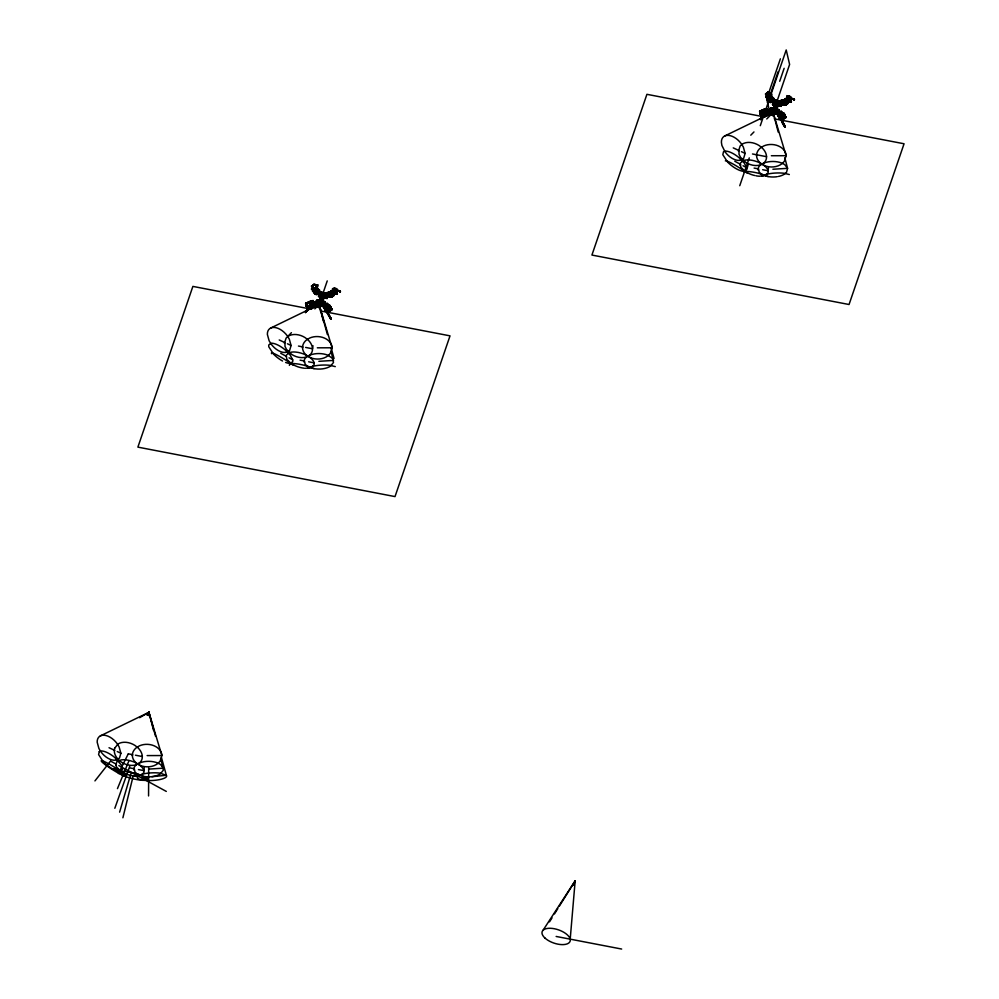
<?xml version="1.0" encoding="UTF-8"?>
<svg xmlns="http://www.w3.org/2000/svg" width="999" height="999" viewBox="0 0 999 999"><rect width="100%" height="100%" fill="white"/><g stroke="black" fill="none" stroke-linecap="round" stroke-linejoin="round"><path stroke-width="1.5" d="M311.775 302.085L312 302.185M309.515 303.471L310.277 302.66L309.415 303.246C306.268 300.836 314.76 301.561 311.089 301.473L311.875 303.396M310.502 305.969C306.481 305.032 310.002 309.428 310.527 305.831L310.339 305.344C314.623 304.233 314.51 306.318 312.662 305.794C317.008 303.109 311.201 310.289 311.551 303.346L312.912 303.172M314.273 305.607C312.612 308.354 312.55 302.06 314.335 305.394M313.786 306.206C311.8 306.443 315.172 305.382 313.499 305.282M317.982 290.622L318.793 290.234L317.869 290.771L317.183 288.986L318.344 290.422C320.379 296.691 321.441 291.646 318.269 290.734C318.182 294.742 321.628 293.394 320.367 293.756M319.268 290.472C312.974 283.716 325.174 300.349 318.594 289.847M321.004 293.207L320.879 292.245M322.165 304.083C322.889 301.548 323.276 302.098 323.376 303.346M323.876 305.207C324.588 302.497 327.447 309.415 324.038 304.82C325.362 303.971 321.94 301.286 322.078 303.609C322.54 305.931 325.037 302.809 322.989 302.672C321.69 304.058 322.465 303.758 324.588 305.557L326.099 308.479L324.525 307.58L327.235 310.402L324.163 307.754L325.075 307.255M321.978 303.371L323.464 303.858L322.852 302.585M324.35 304.645L322.814 302.822L323.414 303.446M329.395 292.195L331.218 290.909C332.267 293.531 329.545 292.382 330.569 293.294M330.869 292.794L330.382 292.42M331.156 296.154C332.055 296.953 331.755 297.365 331.218 296.154M332.055 295.804L332.317 296.453C330.294 297.153 332.267 294.73 330.507 296.753L329.957 294.668L331.656 294.081M332.005 296.715L331.456 296.266L331.793 297.09M334.827 292.183C333.341 295.042 335.914 293.706 336.501 288.686L334.69 288.187L332.38 290.047L333.703 290.946C330.494 288.624 332.18 293.481 333.291 295.142C336.863 294.093 327.884 298.326 333.129 294.78L334.253 295.504L331.843 296.753M334.565 293.119L337.063 294.205L335.914 291.308M767.482 114.348L767.382 112.35L767.944 114.585M767.694 114.186C768.181 112.999 767.407 114.56 767.482 113.074M772.677 99.7L772.776 98.776L774.213 99.788M773.288 100.312L773.476 101.448L772.239 98.938L774.125 101.124L772.714 98.801M774 100.25L774.325 101.049L772.764 98.626L774.974 100.562L773.651 101.935L774.475 101.149M770.529 97.802L768.618 99.188L769.105 99.825L771.615 98.913L770.441 97.44L771.216 96.915L774.637 99.912L774.3 101.099M775.037 101.124L774.15 99.875L773.326 100.999L774.725 101.136L774.812 99.962L771.727 96.591L773.176 99.263L772.264 97.914M776.011 110.714C779.345 108.092 775.661 115.834 776.435 109.228L778.82 109.69L776.935 109.952M777.771 111.851C776.947 109.69 780.731 113.786 776.772 110.614C775.236 111.413 777.959 112.787 777.746 111.026M778.621 113.474C778.009 111.876 776.435 109.278 776.335 111.813M776.548 110.901L778.396 112.5L776.76 111.876M783.765 101.91C782.017 98.027 788.723 102.722 783.74 102.61M785.651 105.095C782.142 105.894 792.232 100.1 786.076 104.907C785.938 104.845 783.815 103.859 786.238 104.083L785.689 102.01M784.777 101.636L784.927 99.987M785.876 104.982L784.652 104.97C784.128 93.506 775.524 105.519 781.018 101.748M785.376 104.883L788.486 102.772L787.1 101.361L791.033 98.926L788.661 101.149L790.858 99.063L789.023 96.878L790.022 96.666M785.514 103.834L785.863 104.595M785.526 104.208L785.876 104.808L785.052 104.57M148.564 795.941L148.676 768.069M148.888 715.421L148.901 712.324L100.387 735.863M307.542 302.385L308.591 302.335L308.179 303.359L308.017 302.36M761.9 111.401L762.162 110.277M761.775 111.089C761.837 109.341 764.847 111.888 762.462 111.389M765.746 110.277L765.796 109.353L766.683 109.39M773.114 115.547L773.126 112.475L724.612 136.014M115.822 765.209L116.796 761.725L121.279 759.889A14.785 7.005 18.9 0 1 135.34 762.587L138.536 764.372A14.785 7.005 18.9 0 1 143.943 770.629L143.931 772.527L141.096 775.286L135.265 776.073A14.785 7.005 18.9 0 1 121.216 771.465L116.771 767.307L115.822 765.209L116.408 764.26L110.552 761.076M304.295 368.219A14.785 7.005 18.9 0 1 291.408 363.686L286.963 359.528L286.026 355.544L288.848 352.784L291.471 352.11A14.785 7.005 18.9 0 1 305.532 354.82L308.728 356.606A14.785 7.005 18.9 0 1 314.136 362.849L314.123 364.76L311.288 367.52L305.457 368.306M754.682 175.524A14.785 7.005 18.9 0 1 745.441 171.616L740.996 167.457L740.059 163.461L742.881 160.702L745.516 160.04A14.785 7.005 18.9 0 1 759.565 162.737L762.774 164.523A14.785 7.005 18.9 0 1 768.169 170.767L768.156 172.677L765.321 175.437L759.49 176.224A14.785 7.005 18.9 0 1 755.918 175.787M313.074 289.073C312.962 290.959 313.361 288.723 311.825 288.574L313.149 289.26L312.475 288.524M312.612 290.996C310.514 291.059 321.066 289.273 316.021 287.55M319.368 290.684L317.707 288.536M318.706 291.209L316.408 289.523L320.691 291.883M766.995 96.603C766.745 96.978 765.284 96.428 767.294 97.065M771.615 96.541L773.139 98.177M771.216 96.915L772.901 99.113M773.301 98.839L771.403 96.766L772.564 98.489M146.841 714.635L148.901 712.324L148.826 715.409L148.901 712.324L139.623 717.694M315.484 285.502L316.021 285.027L316.933 285.989M316.121 285.851C315.784 284.852 318.644 287.412 317.12 285.289M316.371 285.789L317.158 286.363M314.136 284.877L315.06 284.403L316.496 287.2L316.046 286.563L316.72 287.138L317.507 286.114L316.633 285.027L315.821 285.702L317.033 286.701M316.845 285.614L317.058 286.176M316.77 286.463L316.758 285.389M317.008 285.539L317.507 286.064M320.891 292.37C317.17 288.823 319.58 291.933 317.769 288.536M319.368 290.834L318.132 290.035M769.517 93.419L770.616 93.706M770.029 93.344L771.078 94.43L770.042 93.794M770.591 94.243L771.765 94.218L770.766 94.53M771.303 93.794L770.479 93.531M771.053 94.418L771.515 94.056M770.778 93.444L771.29 94.643L769.792 93.531L770.778 92.907L771.34 94.143L770.878 93.219M773.651 97.914L771.54 98.589L772.077 99.313M772.464 98.851C774 96.803 769.804 95.704 772.652 98.027M773.151 98.714L772.677 98.576M766.857 97.415C763.91 96.341 769.03 98.689 766.645 96.254M318.968 307.655L319.093 304.558L270.579 328.097M773.001 115.572L773.126 112.475L766.495 116.309M322.053 294.693L320.716 294.917C324.088 294.942 321.154 292.357 325.599 293.306C327.023 293.281 324.638 295.367 326.985 293.831M774.412 111.888L774 110.602L774.275 111.563M774.287 112.787L778.159 100.936L777.334 101.96L775.886 101.174M316.159 301.661C317.732 304.233 317.62 302.46 314.598 302.485M317.632 301.96C317.158 300.524 315.734 303.459 316.883 301.573C319.83 303.609 309.453 302.11 312.575 305.881M317.757 302.685L316.895 301.174L317.395 302.322M325.512 293.706L328.209 292.782L325.499 293.356L325.961 294.917L330.881 292.033L331.855 294.593L330.095 295.042M766.558 110.14L767.682 111.026C761.85 111.826 777.959 106.781 768.618 110.464C772.052 106.169 772.152 113.549 770.004 110.14M770.104 111.638L770.916 109.49L771.415 110.365L770.504 110.564L770.529 109.528L771.078 110.702M779.27 101.898L779.894 101.061L781.742 101.923L780.731 105.732L779.008 105.419L779.944 105.919M779.595 101.861L780.281 100.949L781.443 102.023L781.593 101.274M764.01 114.223C761.7 113.699 761.226 119.643 763.061 115.235M308.978 306.681L305.644 312.562L309.54 307.08M760.601 119.218L762 116.421L760.426 119.343M781.081 104.545L782.055 103.297L780.694 103.996M144.193 767.557L143.943 770.629L138.436 769.567M148.639 715.396L148.901 712.324L147.153 714.884M314.66 302.959L317.557 302.148M316.408 302.547L316.521 301.773L316.596 302.497M325.162 293.669C323.052 295.791 333.641 290.846 325.199 293.856M328.134 292.844C325.512 293.369 324.925 294.318 326.648 293.032M570.204 939.147L575.162 880.856L543.069 930.244M768.643 110.402L771.39 109.927M770.878 110.439C766.245 112.113 772.052 108.741 770.704 111.176M771.191 110.489L770.017 110.027L770.466 109.553L771.116 110.539L766.133 111.763L766.52 113.386L766.845 112.775M768.431 167.707L768.169 170.767L762.662 169.718M772.864 115.547L773.126 112.475L770.791 114.448M780.931 102.06L782.105 101.099L780.132 102.085L779.707 101.299L781.068 101.898M779.345 102.16C781.418 98.439 778.209 106.955 780.606 101.249M780.619 101.748L779.844 101.099M785.551 101.935L785.264 102.934L785.888 102.51C785.301 96.004 777.11 104.096 782.167 100.587M120.879 753.234L119.468 758.129L115.26 760.227A14.785 8.891 48.4 0 1 100.899 751.785L98.938 748.588L97.178 742.22A14.785 8.891 48.4 0 1 104.158 735.214A14.785 8.891 48.4 0 1 117.145 743.656L119.106 746.865L120.879 753.234L117.245 751.548M291.071 345.467L289.66 350.362L285.452 352.46A14.785 8.891 48.4 0 1 271.091 344.018L269.143 340.809L267.37 334.44A14.785 8.891 48.4 0 1 274.35 327.447A14.785 8.891 48.4 0 1 287.337 335.889L289.298 339.098L291.071 345.467L287.437 343.781M745.104 153.384L743.693 158.279L739.485 160.377A14.785 8.891 48.4 0 1 725.124 151.935L721.902 145.467L721.403 142.37A14.785 8.891 48.4 0 1 728.383 135.365A14.785 8.891 48.4 0 1 741.37 143.806L743.331 147.015L745.104 153.384L741.47 151.698M307.792 302.435C307.455 303.871 308.716 302.36 307.542 302.847M311.838 306.231L313.286 305.357M311.775 306.231L310.289 305.994M771.752 113.411C769.917 113.636 762.362 113.761 768.006 113.786M321.166 305.682L321.228 304.508L315.746 304.195C319.493 303.746 316.433 305.307 318.456 302.672L320.467 303.109M321.89 305.869L324.225 306.818L323.526 304.583L317.919 303.446L317.645 304.258M771.29 112.462L770.279 112.887L769.867 111.014L770.803 108.279L772.477 108.604L771.203 112.825L772.052 111.913M284.403 343.356L286.101 338.087L288.261 336.188A14.785 10.639 26.4 0 1 305.182 337.662L308.142 340.01A14.785 10.639 26.4 0 1 308.654 355.931L305.806 357.155A14.785 10.639 26.4 0 1 291.745 354.458L286.463 349.35L284.977 346.353L285.027 342.657L279.221 339.96M738.436 151.274L740.134 146.004L742.294 144.106A14.785 10.639 26.4 0 1 759.215 145.579L762.175 147.927A14.785 10.639 26.4 0 1 762.687 163.848L759.839 165.085A14.785 10.639 26.4 0 1 745.778 162.375L740.496 157.268L739.01 154.283L739.06 150.574L733.254 147.877M306.755 303.184L307.455 304.957L306.518 305.432L307.892 308.691C310.327 309.078 306.78 306.718 309.94 306.343M309.041 307.292L309.927 306.755L309.041 306.543M309.166 307.143L310.09 306.631L308.703 308.741L310.264 307.255L309.078 308.466M309.69 307.13L308.641 308.579M306.293 311.688L310.527 307.355L310.214 306.006M313.311 306.393C308.167 305.819 315.834 304.845 313.149 305.956M314.161 305.881L313.324 306.131L314.048 305.706M764.21 113.911C760.601 113.549 764.01 116.521 764.322 113.461M763.298 114.922L764.26 115.26L762.736 116.671L763.985 114.41L762.974 115.36M763.673 115.085L762.999 116.633M762.886 113.986C763.086 115.847 764.635 115.01 763.074 115.222M763.835 114.323L764.31 115.097M762.537 116.309L764.372 114.798L763.736 114.161M767.657 113.411L765.596 113.636L768.156 113.749L767.644 113.049M763.124 114.848L767.894 113.486L765.609 113.711M770.891 112.537L764.372 113.274L763.348 114.585M307.355 303.197L307.605 302.547M760.202 119.256C762.674 117.994 759.415 107.78 762.062 110.939M155.557 736.313L148.901 712.324L148.451 715.384L148.901 712.324L161.9 755.556L160.102 761.188L157.83 763.523A14.785 11.251 2.4 0 1 140.047 765.346L136.938 763.561A14.785 11.251 2.4 0 1 136.426 747.639L139.423 745.841A14.785 11.251 2.4 0 1 161.9 755.556L147.128 755.581M312.974 345.716L312.525 348.763L305.644 347.44M318.644 307.605L319.093 304.558L311.139 309.153M772.677 115.522L773.126 112.475L770.853 114.498M316.783 304.183L316.758 304.633M317.108 301.511L316.221 302.572M319.243 293.256L319.992 292.183L320.592 292.857M317.982 300.674L318.768 300.612L317.033 300.1L316.084 302.36M317.183 288.986L319.468 293.281M319.63 292.245C320.117 293.781 319.767 291.608 320.716 292.595C319.006 290.334 320.03 295.417 320.542 291.77M319.48 296.154L320.242 296.303M319.805 294.106L319.218 292.245L322.277 292.52L319.58 292.145L319.668 293.956L318.569 290.409L317.257 289.31L317.894 290.759M322.752 302.61L321.915 303.184M322.103 303.521C324.088 303.471 321.728 302.685 323.701 303.509M323.239 303.634L322.34 302.984M321.765 305.357L321.928 304.57L323.651 305.095L323.551 306.131L321.715 305.17L323.214 305.182M324.7 302.772L324.737 301.573L323.064 301.248L322.852 303.983L322.402 302.884M323.401 302.647L325.062 305.319M323.701 301.598L324.787 301.773L322.402 301.311L321.928 302.685L322.627 302.822L321.041 302.035L321.928 302.685M323.576 303.047L323.226 302.285M325.449 294.593L326.136 295.217L326.96 293.644M323.738 292.757L323.876 293.344C327.822 293.032 324.176 295.005 328.159 293.007M326.773 298.164L324.538 296.94L326.561 297.365M327.023 294.368L326.161 293.581M770.079 110.477L770.366 109.428L767.544 110.627L767.145 109.79L767.894 110.976L767.12 108.504L764.747 109.328L765.446 111.925L765.896 110.39L763.161 110.327L763.823 109.403L765.634 109.44L763.985 109.753L763.873 111.176M771.752 110.689L770.966 109.041L770.953 110.739L768.631 110.589L771.34 110.04M770.791 112.55L770.541 112.263M770.991 110.127C771.303 110.951 771.777 110.427 766.208 112.088L766.932 111.501M771.852 108.566L772.751 108.342L772.327 109.915L773.026 110.04L773.925 107.105L776.123 107.655M777.172 101.96L777.06 100.537C772.776 99.376 774.375 101.923 773.95 99.663M773.126 99.088L773.726 100.699L773.888 99.788L775.561 100.112L774.275 104.221L772.552 103.696L774.225 104.021L773.913 106.481M774.113 100.936L774.637 100.961M774.2 100.924C775.961 99.475 769.829 101.049 774.025 103.397M774.55 100.887L774.849 100.162L775.424 100.874M774.362 105.644L775.224 104.72M776.623 102.785L777.185 104.183M776.56 111.988L776.298 110.752L777.634 110.877M776.011 111.289C778.795 112.787 775.361 108.928 777.871 112.65M776.298 111.039L777.259 111.788L777.234 110.739M776.598 113.112L776.71 113.886L776.722 112.862M777.122 110.839L776.023 111.226M777.697 109.603L777.097 109.178L776.66 110.739M780.394 102.847C782.017 101.261 779.295 102.173 779.957 101.361M779.532 105.232L780.406 105.832L784.215 104.133M779.682 102.173L780.494 101.96L779.732 101.511M780.681 103.734L781.081 104.47M781.056 102.285L782.105 101.099L780.494 102.11M780.843 104.308C781.655 105.145 779.382 103.272 783.778 103.134L783.066 100.087M324.2 307.954L325.699 308.753M324.8 307.33L325.224 306.743L326.136 308.579M324.563 308.479L326.436 308.441L324.712 308.591M326.136 310.052L326.461 309.066M325.761 309.34L327.66 312.5L326.86 310.202M326.785 310.751L326.311 310.264M326.661 310.851L325.899 310.09L326.998 312.163L325.299 309.678L325.549 310.289M327.347 310.202L326.461 311.026M329.795 306.955L332.155 309.515L327.797 312.749L332.155 309.515L329.97 306.531M779.882 116.546L778.196 115.684L780.469 116.371M779.695 116.608L778.221 115.672L778.646 116.221M780.494 118.943L780.918 118.456L781.693 120.417L779.607 117.795L785.189 126.823M779.732 117.345C781.717 116.309 781.892 120.192 779.657 117.82M780.381 116.908L781.181 118.307M780.793 120.092L779.994 117.358M780.494 118.182L784.64 126.848M779.707 118.107L780.731 117.757M782.092 112.612L782.891 113.749M784.115 115.447L783.653 114.56L784.302 115.447M783.815 114.823C786.038 117.045 783.154 113.274 784.677 114.885M122.889 817.794L133.292 775.611M327.372 312.537L331.193 318.856L327.797 312.749M782.18 120.305L784.852 126.948M161.014 759.128L163.324 770.217L160.327 773.913A14.785 7.767 0.2 0 1 142.907 776.223L136.863 773.738L134.965 771.965L134.316 768.768L129.882 767.919M331.206 351.361L333.516 362.45L330.519 366.133A14.785 7.767 0.2 0 1 313.099 368.456L307.055 365.971L305.157 364.198L304.508 361.001L300.075 360.152M777.234 176.686A14.785 7.767 0.2 0 1 767.132 176.373L761.101 173.888L759.19 172.115L758.541 168.918L754.108 168.069M778.184 115.722L779.208 114.623L780.007 116.096M774.425 112.862L771.565 111.776L772.227 112.662M332.093 294.443L330.157 295.18L329.333 292.907L330.057 292.807M329.682 292.42C333.791 289.947 330.257 292.557 330.145 293.231M332.717 289.036C333.191 287.65 335.939 289.46 333.391 289.323M333.079 288.773L333.117 290.297M334.815 289.435L333.741 288.861L332.942 290.259M333.953 289.36C331.368 287.525 337.25 290.384 334.141 288.798M334.54 289.235L333.291 288.836M786.575 98.689L787.849 99.163L786.575 98.689L783.428 100.936M784.427 100.774C788.873 97.365 782.354 100.312 783.603 100.662C785.776 98.189 785.501 100.462 784.777 100.961M787.724 96.791L786.737 96.741L786.65 97.602M786.887 97.378L788.586 97.04L786.762 96.953M786.9 97.215L787.562 96.653L786.688 97.103M787.986 97.427L787.487 96.379M317.52 288.374L316.421 287.25L319.131 290.147L318.594 291.496L317.869 290.659M320.941 292.632L319.53 292.607M319.63 292.782L320.729 292.357M320.704 292.807L319.855 291.87L318.519 295.779L321.303 296.266M321.328 292.782L319.655 292.457L320.592 292.707M322.402 303.634L322.727 303.047M323.376 303.671L323.214 303.172M323.201 302.734L324.063 304.77L322.39 303.421M774.138 100.312C773.651 100.887 774.6 100.799 774.013 99.888M777.397 111.051L777.222 111.626M778.858 111.214L777.909 112.537L780.132 116.396M119.618 812.15L130.981 773.413M774.924 112.625L769.942 111.339L769.779 112.125L771.902 112.787M783.253 101.199L785.214 99.138M783.378 100.524L783.491 101.773M785.601 99.188L783.79 101.111M785.426 98.889L783.516 100.062C785.189 101.199 786.201 97.19 788.723 96.104L790.284 97.078M788.648 100.974C790.883 100.812 786.6 100.35 790.471 101.923L791.158 101.361C784.365 99.888 792.756 106.019 786.787 95.629M318.281 290.359L320.517 292.395M319.43 303.109L320.442 303.421L319.73 303.134M322.789 293.306L323.089 294.031L324.775 293.818M773.401 110.939L774 110.602M777.497 101.898L777.609 101.136M323.027 292.62L323.002 293.669L321.89 293.456M319.967 302.685L320.891 304.707L318.132 304.458M777.06 100.537L777.534 101.361M315.896 303.409L316.246 304.97M317.008 302.447L316.695 301.398L313.511 302.709M317.707 300.637L316.883 300.874L318.993 302.123L319.468 300.749L316.758 300.362L317.095 302.322M319.318 296.116L318.756 295.392L319.031 296.678L321.366 296.278M319.668 293.231L318.519 296.566L319.992 296.528M318.681 301.611L318.444 300.687L317.507 303.421L318.206 305.657L315.821 305.195L316.046 304.096M318.956 296.341L319.205 294.78M319.643 294.343L319.892 293.581M315.746 304.195L316.695 304.008M320.229 293.494L319.318 293.119M320.704 291.895L319.842 292.744M318.718 295.204L320.392 295.517L321.253 292.47L322.727 292.744L323.139 294.043M316.671 304.383L317.732 303.821M318.569 301.198L318.718 300.424M319.692 300.175L320.716 294.917M321.528 292.195L321.378 292.982L319.892 292.058M319.355 300.1L320.13 298.239M317.869 304.87L318.119 304.108M318.419 303.284L318.918 301.81L319.68 301.948L318.294 301.985M319.118 301.611L321.853 293.256L322.902 293.868M318.981 302.685L321.928 294.081L323.052 294.305M321.953 294.205L320.954 297.939L320.941 296.428M322.19 293.569L322.277 292.52M318.881 304.096L319.705 305.469C322.515 291.696 322.902 306.83 318.219 303.359M319.056 303.846L319.643 301.76M321.728 295.991C320.392 295.392 323.027 295.779 322.677 292.557M318.918 304.87L319.305 303.634M320.929 299.675L321.99 296.578L323.314 297.165L323.589 296.353L320.979 296.004L323.139 296.428M322.714 294.131L327.235 280.894M319.255 304.945L319.655 303.758M322.714 295.954L321.678 299.425L322.689 296.453M319.593 305.007L319.992 303.771M321.89 299.138C326.236 284.703 323.364 299.388 321.99 302.485M319.543 300.05L320.117 300.711L319.892 299.188L322.053 299.6L323.039 296.516M320.317 305.145L318.256 304.545M320.617 304.383L321.591 306.106L318.906 305.594M321.84 300.487L323.451 295.766M320.629 304.932L320.929 304.158M321.978 301.074L323.614 297.265M321.453 303.159C321.965 298.589 323.414 301.361 322.602 299.8M323.251 297.914L324.013 295.679M321.228 304.508L325.212 293.082L325.574 294.767M322.202 302.522L323.926 297.465M322.989 300.799L324.213 297.153M324.575 297.128L325.899 293.244L325.349 294.043M328.271 293.182L326.099 294.168L325.874 293.032L327.56 293.356L327.51 294.555M321.591 306.106L322.09 304.87L321.266 304.633M324.687 297.59L324.937 295.242L323.464 294.967M321.84 306.356L324.225 306.818M327.06 296.004L329.183 295.13L327.01 295.754L328.022 295.379L327.01 298.526L324.7 297.677M325.999 294.168L326.036 293.344M322.677 305.969L322.802 305.344M323.526 304.583L324.463 301.835L324.9 303.609L324.101 303.696M323.788 297.739L323.876 297.003L326.261 297.452L327.272 293.631L328.172 295.279M323.601 304.895L323.451 305.682L321.066 305.219M324.588 302.347L324.737 301.573M327.397 294.143L327.56 293.356M327.41 294.106L326.835 293.394M324.275 304.408L324.35 303.858M326.948 296.278L327.285 297.128L327.485 295.716M324.825 303.284L323.926 306.268L321.953 304.795M326.735 298.052L327.635 295.067M324.113 306.381L325.262 303.047L324.026 303.346M326.923 298.177L328.072 294.842L328.072 295.567M324.325 306.518L325.337 303.384M780.381 58.829L766.67 98.889L770.192 113.874M767.544 102.597L778.109 71.716M739.747 185.714L749.275 157.892M760.289 125.687L786.213 49.95L789.61 64.448L776.747 102.048M779.707 81.281L784.14 68.307M775.087 105.32L772.627 104.82L772.589 103.896L773.613 100.062L775.074 100.924M772.614 109.078L770.916 108.791L771.066 108.017L774.15 108.629L773.388 108.029M775.786 103.821L775.461 104.77L772.989 104.258L773.114 102.023L772.914 103.434M772.239 113.574C768.581 115.172 769.605 108.741 771.603 109.64L771.802 110.215M769.854 113.124L771.128 109.89M772.627 104.82L773.563 101.523M769.879 112.575L770.516 109.74L771.228 109.728M775.049 100.737L774.987 100.474M774.013 104.358L774.762 104.833M772.751 103.122L774.425 103.446L775.361 100.712M770.704 112.3L771.615 111.663M769.979 111.526L771.99 112.238L772.09 111.401M773.713 108.554L774.312 104.358M772.502 110.639L774.5 111.026L772.489 110.589L771.628 112.238M773.551 108.367L772.264 113.037L769.742 112.687M773.576 107.967L775.998 100.524M774.013 107.405L775.374 102.685L776.048 103.047M773.775 108.367L772.976 111.426M773.938 108.204L775.574 103.122M775.374 100.774L776.31 100.437L773.775 100.562M773.563 112.313L772.914 112.013M773.001 111.626L774.312 107.467L773.251 107.442M774.987 105.869L776.71 100.474L776.136 102.81M772.951 112.188L773.526 112.125M773.026 110.04L774.312 107.467M775.137 105.145L775.187 103.247L775.761 103.908M774.075 111.076L774.163 112.213M776.048 107.405L776.847 104.333M775.711 107.343L778.121 100.749M769.779 112.125L774.35 113.062L774.874 112.412M775.661 107.143L776.011 108.991L777.047 103.609M776.785 104.645L776.223 108.017L776.885 108.142M775.898 110.077L778.808 101.736L777.709 101.523M778.184 113.187L777.921 113.948L775.748 113.087L777.584 114.061L775.199 113.599L775.424 111.963M776.048 110.09L778.708 102.335M776.535 109.565L778.034 105.032M778.933 111.526L778.496 109.765L776.822 109.44L776.098 113.174M776.585 108.267L777.022 108.729L778.246 105.082M779.595 105.07L778.608 105.057L778.696 103.958L779.632 101.224L779.857 101.96M775.798 113.274L775.961 112.487L777.634 112.812L777.222 113.986M779.707 101.536L779.907 100.949L780.344 101.748M774.175 113.749C765.022 111.264 784.939 116.596 775.923 113.786M777.759 105.357L781.143 106.144L778.733 105.594M778.021 114.385L777.559 112.5L778.496 109.765M777.284 104.932L780.294 105.37L781.305 101.548L778.159 100.936M778.621 110.277L778.77 109.503L778.733 110.689M780.531 102.697L779.507 102.422M778.721 111.838L778.358 112.213M780.669 103.634L780.818 104.508L781.193 103.571M780.768 105.969L781.717 103.234M778.92 111.438L778.258 114.735M782.105 103.496L782.105 102.76L781.043 106.443M573.663 885.251L575.162 880.856L559.452 905.981M316.995 301.298L317.033 300.1M319.817 293.082L319.905 291.733M317.47 304.22L318.331 304.071M326.261 297.452L324.775 296.553M770.928 108.754L772.015 108.591M774.375 104.67L774.462 103.671L772.789 103.309L775.336 104.545M771.041 109.216L771.066 108.017M771.99 112.063L772.939 113.511L772.627 111.726M775.449 104.82L775.536 104.445M777.484 103.684L777.234 104.733M779.045 101.598L781.63 101.461M778.908 104.957L779.632 101.224M775.099 113.137L777.672 113.037L775.299 112.55M780.481 104.82L778.608 105.057M321.453 305.844L321.066 304.283M114.823 808.291L129.795 766.121M317.245 302.035C317.507 302.135 313.761 302.522 314.91 302.997M316.883 302.647L316.271 302.797L317.707 302.272M325.249 293.781L325.999 293.931M770.716 109.94L771.053 110.539M132.343 755.606L132.705 754.682L128.272 753.833M147.827 715.159L148.901 712.324L153.584 730.444M302.547 347.827L302.897 346.915L298.464 346.054M756.58 155.757L756.93 154.833M316.783 301.448L316.908 302.934M770.479 110.727L771.128 109.715L770.566 110.102M331.768 296.341L331.506 297.078M788.723 100.986L789.098 101.236M311.538 301.86L312.038 301.411L312.15 302.297M314.573 303.221L313.923 302.322L312.774 302.822M314.111 305.819L311.7 305.307L311.775 306.119L314.485 305.731L313.311 306.643M329.945 292.52L330.994 292.32M331.218 296.516L330.944 297.165L331.668 296.928M331.768 294.555L332.192 296.166L331.119 296.678L331.705 296.241M331.393 296.616C333.004 296.828 336.026 292.02 334.303 293.057M761.787 110.914L763.835 109.39L765.821 114.023L767.344 114.186L766.733 113.936M785.714 99.5L783.641 100.4L785.738 99.575M785.027 100.25L784.128 100.787M785.651 104.808L786.088 103.721M117.457 788.623L128.734 761.275M147.715 715.209L148.901 712.324L149.051 715.396M748.064 164.972L746.802 169.505L744.517 171.279A14.785 5.445 38.2 0 1 727.597 162.075L722.814 154.708L723.513 151.723L725.037 151.161A14.785 5.445 38.2 0 1 739.198 157.805L744.23 163.012L746.74 167.732L743.081 165.747M317.719 307.33L319.093 304.558L332.105 347.789L330.307 353.421L328.022 355.756A14.785 11.251 2.4 0 1 310.239 357.567L307.13 355.794A14.785 11.251 2.4 0 1 306.618 339.86L309.615 338.074A14.785 11.251 2.4 0 1 332.105 347.789L317.32 347.814M118.444 773.576L128.134 754.095M147.515 715.109L148.901 712.324M328.172 305.269L328.983 304.757L328.496 305.357M782.704 113.561L786.126 117.482L784.627 115.06M784.527 115.26L783.853 114.773L785.214 117.283M315.322 292.582L314.373 293.244L315.959 294.23L316.196 292.02C313.973 291.046 316.646 290.559 315.197 291.371M313.261 291.134C316.833 294.955 314.86 294.393 313.649 291.021L312.899 291.396L314.685 293.644L314.872 292.769M318.369 290.534L318.044 290.16M317.37 288.586L319.405 290.522M317.857 291.209L319.205 290.946L318.743 290.122M316.059 302.447L316.596 301.461M318.556 295.979L321.478 296.478M326.036 308.741L324.6 307.055M325.537 308.766C324.912 306.918 323.763 308.803 325.162 307.892M768.768 101.848L767.007 98.639L768.431 97.765L765.484 94.018L768.493 98.339L766.932 99.313L767.007 98.639M768.643 101.036L769.605 101.836L768.768 100.899M769.28 101.661L769.792 101.011M774.237 99.875L774.312 100.612M770.092 110.365L770.516 109.44M774.3 101.836L773.763 101.124L772.552 104.483L774.937 104.945M774.962 100.787L774.237 101.374M777.859 112.899L779.382 112.912L777.909 113.137L776.373 111.089M776.96 110.976L776.635 111.826M777.197 111.401L778.134 112.7L777.309 110.752M780.069 116.658C777.547 116.421 779.757 114.261 778.92 116.209M778.808 116.096L779.158 114.598M783.054 112.737C780.743 117.108 783.079 110.914 782.929 113.349M315.422 293.594L314.623 292.869L316.208 294.63L316.858 294.156L314.822 290.484C313.374 291.895 318.481 293.843 314.323 290.859M312.075 305.881L313.861 305.569L313.624 304.583M769.33 101.586L768.531 101.211M760.826 114.261L760.127 113.948L760.901 112.862L761.6 113.174L761.013 114.735L761.8 113.649L765.721 114.061L767.856 112.999M767.981 113.886L767.195 113.961M306.993 305.794L307.804 309.34L305.981 304.283M311.651 305.944L313.261 306.268M761.026 113.711L760.127 113.948L759.59 111.264L763.973 110.789L763.411 109.366M763.323 114.76L764.859 112.999L763.473 114.073L764.422 113.599M763.998 114.71L764.073 114.086M766.87 113.424L767.532 113.199M322.59 303.221L323.102 303.546M740.047 165.359L740.646 164.41L734.777 161.226M549.525 921.84L552.01 917.881M554.495 913.91L557.804 908.628M326.473 309.64L325.961 308.803L327.859 309.153L328.971 310.701L329.62 310.214L331.094 308.254L328.609 306.456L330.007 305.419L331.668 309.353M782.642 114.385C782.854 115.934 786.013 114.535 784.04 113.337L782.642 114.385L785.127 116.171L782.991 118.257L782.18 116.858L783.603 115.385M784.69 116.483C782.005 117.308 783.578 119.256 781.892 117.07L779.994 116.721L782.517 114.86L783.94 115.559L784.739 116.958L783.291 118.406L782.642 117.994M307.667 309.003L305.407 312.512L307.655 308.142M760.326 119.605L762.187 116.783L760.339 112.338L762.112 110.402M320.592 292.495L319.955 291.883L320.492 292.532M760.314 119.343L761.987 116.783L760.401 112.475L761.6 110.839M333.229 289.86C333.454 288.961 333.466 288.474 333.154 288.886M332.842 291.271L332.567 290.534L329.608 292.482L331.656 291.496M335.577 288.674L336.613 288.986L334.99 288.961L335.989 288.748M786.975 96.803L787.05 97.665M787.487 97.028L786.937 97.028M786.875 99.188L786.101 98.851L787.736 98.876L786.101 98.851M774.312 111.601L773.538 110.814M317.345 307.118L319.093 304.558L327.41 334.54M760.476 119.218L762.612 116.846L761.463 113.948M771.378 115.035L773.126 112.475L786.138 155.707L784.34 161.338L782.055 163.674A14.785 11.251 2.4 0 1 764.272 165.497L761.163 163.711A14.785 11.251 2.4 0 1 760.651 147.79L763.648 145.991A14.785 11.251 2.4 0 1 786.138 155.707L771.353 155.732M330.319 292.657L331.643 291.671M305.731 312.487L308.579 308.916L307.43 306.019M760.551 113.349L760.239 114.236M764.622 113.786L764.697 114.298M310.464 305.569L309.515 303.284M764.859 112.999L764.135 113.636M309.378 301.448L309.94 302.872L305.557 303.346L306.206 306.318L307.567 305.257L306.793 306.343M306.094 306.031L306.868 304.932L305.994 302.734M306.531 305.682L305.944 305.657M306.206 306.318L307.567 305.257M308.716 302.385L309.79 301.473L311.626 305.894M306.681 306.044L307.455 304.957M308.853 302.759L312.063 301.898M309.69 303.908L310.115 303.309L311.089 305.769M310.152 306.456L310.939 305.369L310.239 305.844M310.314 306.868L313.286 306.643M311.176 306.044L311.7 305.307M760.788 111.114L760.127 113.948L761.488 112.875L760.788 111.114L761.488 112.875M759.977 113.586L760.876 113.174M762.774 112.3L763.885 110.564M765.122 113.699L764.148 111.226L762.712 111.801M763.561 114.835L764.372 113.274M762.612 116.846L760.801 119.281M765.384 113.312L764.984 113.973L765.871 113.574M764.385 114.723L760.938 119.63M307.892 308.691L306.718 305.582M760.888 112.5L760.264 112.45L762.05 116.433M764.185 114.385L764.547 113.886M325.312 293.594L325.836 294.243M768.668 110.627L769.992 109.94M782.279 100.874C781.318 101.648 780.119 101.698 780.194 101.124M326.598 294.23L329.395 293.169M327.235 296.728L329.707 296.378L329.171 294.93M330.182 296.216L327.148 297.09M779.932 101.074C780.581 103.322 784.827 99.675 780.219 102.41M308.029 303.009L308.291 302.884M335.04 292.957L334.653 293.694L336.576 294.355M312.1 304.683L312.475 305.769L313.811 305.619L310.951 306.056M313.736 305.994L313.124 306.169M331.306 296.441L330.619 297.053L329.508 294.205M331.069 296.691L331.618 297.178M94.942 780.906L110.365 761.313M771.216 114.922L773.126 112.475L778.209 132.105M763.973 114.448L763.461 115.235M308.991 308.266L310.264 307.143M764.123 115.21L763.011 116.471M764.135 115.385L763.111 116.558M771.066 114.785L773.126 112.475L766.745 118.968M316.096 301.835C311.476 304.57 317.27 298.776 317.769 302.297M316.933 302.26L316.858 301.423M323.189 303.334L323.114 303.933M773.663 100.924L774.762 100.275M776.997 102.66L776.922 103.122M309.678 306.88L308.504 308.391M761.638 110.477L761.438 111.239M767.769 113.349L767.619 112.462M316.496 293.269C316.708 290.834 317.819 293.931 316.034 293.069M769.879 99.113L769.48 99.962M770.529 101.199L771.116 100.075L770.354 101.186M327.597 306.98C327.46 303.996 328.446 309.028 327.859 305.182M780.007 112.937L780.681 112.213L780.007 112.937L781.081 113.199M781.63 114.897L782.005 113.424L782.654 114.548L782.192 112.812L782.879 114.76M288.236 335.926L291.421 332.679M314.835 308.891L319.093 304.558L323.389 321.166M750.786 135.19L753.97 131.943M330.694 292.907L332.542 290.771L333.516 293.231L334.365 292.545M316.183 285.352L316.333 286.051M316.983 286.488L316.371 285.652M770.679 92.932L769.904 93.681M335.801 288.699L336.501 288.686M788.099 96.616L787.324 97.14M787.474 97.353L786.85 98.102M787.487 97.203L786.962 97.003M320.542 293.144L319.318 292.894L318.157 290.921M773.75 100.087L773.763 101.124L773.563 100.499M324.238 304.583L325.562 308.841M784.59 100.487L785.888 99.051M784.727 100.824L786.201 99.475M316.82 306.581L319.093 304.558L315.584 307.505M311.626 301.71L311.838 302.235M311.913 301.536L312.787 300.874L314.248 305.294M312.787 304.87L313.187 305.644M334.952 292.844L337.125 293.444L336.438 294.006M335.189 293.531L334.877 292.52M785.326 103.709L784.54 104.683L783.853 102.535L784.39 104.308M316.508 301.623L314.648 302.672L316.895 301.536M768.718 110.564L770.217 109.665M780.781 102.148L784.302 100.599M314.173 290.01L311.451 286.089L314.161 284.465M765.484 94.018L768.131 92.32M336.076 290.784C339.36 295.042 333.966 293.544 337.063 294.205M790.109 98.701L791.146 102.273L789.947 99.226M336.75 289.348L335.264 292.719M336.825 290.572L335.689 290.721L334.99 288.961L336.825 291.146L336.126 289.373M333.491 293.818L332.804 293.956L334.103 295.142M333.429 294.181L333.067 293.431L337 291.009M785.751 99.138L786.975 98.177M790.359 98.876L794.542 99.588L790.446 98.476M787.462 102.11L786.837 101.873L788.286 103.421L787.324 103.059L785.589 98.739M787.724 101.586C791.558 99.351 785.901 102.435 791.22 102.01L789.397 101.648M334.69 288.187L336.351 290.771M332.18 291.221L332.679 290.821L333.391 292.595M332.967 290.871L333.816 291.246M336.176 290.334L332.892 292.994L333.516 293.231M790.846 98.489L790.534 96.603L788.723 96.104M786.225 99.138L786.725 98.739L787.424 100.512L789.722 98.651M789.784 96.965L790.534 96.603M787.549 98.389L787.349 99.563M786.925 100.911L790.221 98.252M771.69 113.037L768.943 113.861L768.481 112.6L770.828 112.275M785.714 105.07L785.401 104.121L787.162 102.697L788.136 103.059M789.822 98.239L791.27 102.31L789.023 96.878M337.25 294.243L336.188 291.745M308.916 306.069L309.403 307.492M325.012 304.982C327.872 308.441 323.476 303.259 325.936 305.557M780.207 114.336L778.571 113.249M772.115 98.214L771.927 98.676C769.367 95.916 771.99 99.326 773.126 98.526M322.964 305.382L322.227 305.931L321.853 304.258L322.864 301.835M770.241 112.7L770.978 112.138M776.26 113.861L776.997 113.299M777.047 113.486L776.198 113.611M311.451 286.089L315.06 284.403M311.501 289.373L313.549 287.262M315.959 286.613L318.231 284.915M311.738 289.335L312.387 289.373M317.607 286.413L313.986 289.061L316.183 287.65M316.87 287.138L315.734 287.762L316.346 288.286M316.146 288.336L317.033 287.787M313.898 288.611L314.585 289.585L317.27 287.712M315.16 293.157L313.286 291.296L317.557 288.124M319.268 290.959C316.82 289.198 318.007 287.749 316.908 288.486M314.36 291.046L316.208 294.63M316.408 289.523L314.585 291.271L315.072 291.908M318.481 290.234L317.395 288.836M315.447 292.033L316.246 294.018L317.982 292.707L317.557 290.896M315.322 293.531L315.372 292.819L314.435 293.531M315.696 292.395L317.582 290.996L316.695 289.298M315.309 293.768L314.847 292.969L314.91 293.881M317.994 291.171L319.618 289.997M318.356 292.857L318.094 294.33L319.28 293.456M324.038 304.82L322.527 303.434L323.963 304.807M327.809 305.282L326.748 304.033L326.823 305.057L326.998 303.259L328.946 305.195M327.635 305.244L326.998 303.259M324.613 305.657L326.173 306.418M328.846 306.843L328.471 304.72L326.461 306.193L325.374 305.095L327.26 303.659L327.522 305.507M325.774 305.219L326.461 306.193M325.449 308.241L324.413 307.305L324.987 306.743M326.373 305.831L325.624 306.443M327.972 304.533L328.471 304.72M325.287 306.805C321.191 308.466 329.645 310.377 324.538 307.305M331.094 308.254L328.172 306.78L325.624 308.741L324.675 308.117L325.237 307.405M328.521 307.292L328.034 305.207L329.096 304.92M323.926 308.591L325.612 307.317M324.862 307.942L325.899 308.566L324.925 308.529M324.962 308.903L330.007 305.419M326.573 308.129L328.484 306.93L329.907 307.642L330.706 309.028L328.946 310.327L328.147 308.941L329.52 307.392M330.219 306.855L329.046 307.23L328.609 306.456M326.111 310.239L326.261 309.428M326.323 309.727L325.512 310.402L330.819 319.156M330.694 306.618L329.445 305.594M324.725 311.188L326.998 309.49M329.92 307.729L329.133 307.817L329.907 307.667M330.157 307.43L330.569 307.118M325.499 309.777L326.136 310.714L327.335 310.04M327.859 309.153L330.781 307.38M329.258 309.59L328.334 309.84M325.836 310.414L328.659 310.552M326.76 312.312L326.661 310.864M330.856 319.143L327.185 312.512L331.531 309.103M330.806 319.031C328.946 312.675 324.113 313.037 332.068 309.478M330.607 318.931L327.884 312.887M765.746 93.943L767.931 92.333L768.331 92.895C764.035 93.431 768.194 99.338 770.217 95.567L770.616 96.141L770.054 95.467L768.019 96.978M768.219 92.108L767.482 92.445L769.093 92.333L773.601 98.789M767.12 92.707C769.305 92.557 766.845 94.992 765.921 93.694M766.133 94.318L769.093 92.333M766.208 96.466C766.708 98.601 766.583 95.679 767.007 97.452M766.083 97.552L769.392 95.092M767.407 96.778L768.868 97.44L771.303 95.642M771.078 94.618L770.454 94.343L771.116 93.619M771.64 94.331L770.579 94.156M770.054 95.467L770.916 95.929L769.767 95.679L770.753 95.055M768.618 97.515L770.866 95.754M768.431 97.765L766.645 98.913M767.307 99.213L771.59 96.041M770.454 95.18L773.164 98.077M771.74 96.254L771.353 96.104M772.452 101.498L771.84 98.901L772.764 98.352L771.802 96.241M769.742 101.111L768.868 98.414L770.404 99.987L770.241 102.56L768.706 100.974L769.355 100.499M772.215 98.426L771.715 96.778L772.402 97.952M772.477 98.401L770.729 97.228L772.352 98.252M770.441 97.44L771.091 98.277M769.105 99.825L768.755 99.076M772.539 98.089L771.041 98.039M769.73 100.325L770.404 99.987M769.942 100.537L768.356 98.789M768.731 101.861L769.005 101.086L769.992 102.148L772.015 100.624L771.59 98.814M770.092 100.437L770.241 102.56M771.615 100.499L772.389 100.787L771.902 100.275M772.09 102.06L773.276 101.174M773.338 101.399L772.127 102.248L770.504 99.825M780.893 112.425L781.031 111.176L782.629 113.174M779.183 115.921L779.12 113.224M782.729 113.411C781.393 113.187 785.364 111.738 780.494 114.123L779.407 113.012L781.156 111.713L782.567 113.499L783.016 112.675L784.04 113.337M781.63 112.325L780.781 111.95L782.941 114.336L782.13 113.549M778.646 113.574L779.332 112.687L780.406 113.749L779.657 114.361M781.855 112.562L782.692 112.899M779.183 115.235L778.433 115.097L779.32 114.723M777.959 116.508L779.645 115.235M779.183 116.521L779.794 116.121L778.708 115.135M778.471 115.996L778.995 116.821L783.466 113.499L784.902 115.31L781.892 117.07M780.731 117.07L780.157 116.221L782.205 114.698L785.127 116.171M779.769 116.508L780.893 115.834M781.293 116.209L784.215 114.361M780.207 117.283L780.756 116.159M778.758 119.106L781.031 117.42M783.903 115.522L782.18 116.858L782.891 117.707L782.492 117.008M780.094 118.731L781.33 117.882M780.856 118.169L782.692 118.469M781.218 120.442L785.564 117.02M781.405 120.454C792.457 135.414 774.163 118.519 785.701 117.27M784.739 115.26L786.101 117.283L781.58 120.542M781.892 120.617L785.102 126.661L781.668 120.579L786.101 117.283M318.094 294.33L319.193 292.582L319.443 293.531M319.243 293.219L318.057 294.143M324.001 305.12L324.987 304.445M771.89 99.126L772.552 98.252M768.656 101.461L767.294 99.051M771.902 101.249L770.928 99.513L772.102 100.999M771.827 101.935L772.015 100.624M778.134 112.974L778.845 112.175M326.985 296.041L327.734 295.504M329.682 292.245L331.131 291.258M331.293 291.546L330.257 292.282L331.306 291.308M333.703 288.674L333.329 288.699M316.621 301.71L317.17 302.734M334.815 293.294L335.027 293.256M787.187 97.353L787.886 96.94M331.805 294.443L331.231 295.017M766.196 109.228L766.82 108.804L767.569 110.727L767.956 110.24L768.031 113.012M330.794 295.279L331.368 294.106M784.09 103.896L784.827 103.197M777.559 112.5L771.99 111.376M334.977 293.219L337.462 293.868M762.237 111.076L762.112 110.115M785.189 103.809L785.888 104.833M329.483 292.145L331.855 291.146M326.286 294.293L328.646 293.431L328.196 292.22L325.362 293.107L325.462 294.693M780.606 102.285L782.592 101.136M770.366 109.428L768.381 110.589L770.304 109.203M308.054 368.319L312.25 366.483A14.785 3.834 -2.7 0 1 330.194 365.359L335.289 366.621M762.087 176.236L766.295 174.4A14.785 3.834 -2.7 0 1 784.227 173.277L789.322 174.538M316.433 301.636L316.233 302.709M315.984 302.098L316.271 301.286L313.137 302.46L313.399 303.109M326.523 294.143L328.584 293.207M780.219 118.644L780.906 120.092L779.72 118.019M769.779 98.726L769.018 99.063L770.004 98.951M327.385 306.755L328.159 306.418M780.094 113.324L780.856 112.987M329.245 295.379L332.143 294.293M314.173 305.519L314.972 306.119L314.235 303.097L316.683 302.397M322.627 305.145L322.777 305.781M783.228 103.059L781.043 103.671M778.233 115.872L779.545 116.408L778.258 112.937M766.807 110.739L768.643 111.126L768.293 110.365M783.378 100.862L782.229 100.137L782.679 101.361L785.114 100.612M330.706 291.596L330.969 292.395L330.706 291.596L328.284 292.432M331.069 293.169L330.781 291.92C326.361 293.194 331.044 291.908 329.745 295.204M313.286 302.635L312.175 304.158L313.836 303.584L313.461 302.485M314.285 303.321L314.26 302.447M313.836 303.584L312.175 304.158L311.788 303.022M783.853 103.222L786.225 102.398L785.976 101.698C781.593 102.822 785.614 105.544 783.253 100.549L784.914 99.95L783.341 100.899L782.279 100.362M783.266 100.574L784.914 99.95M784.377 101.836L785.214 101.548M767.157 108.679L764.797 109.503L767.12 108.504M785.976 102.21L785.976 103.247L786.138 102.36M786.176 102.21L783.378 103.072L783.79 104.495L782.604 100.262L782.966 101.261M767.032 109.316L765.321 109.902L765.621 111.151M765.259 111.376L767.594 110.664L768.506 114.211M765.284 111.264L767.607 110.702M784.365 105.27C789.185 102.81 784.627 106.181 784.103 104.608M766.208 112.088L768.518 110.926M767.831 112L768.443 112.275L767.669 113.324M329.42 293.269L331.081 292.682M329.907 294.992C330.244 297.69 328.496 292.682 331.943 293.781L332.192 294.48M310.714 301.398L313.074 300.574L310.714 301.398L311.413 304.008L311.438 303.047M310.764 301.586L313.124 300.761M329.345 295.142L330.544 294.792M310.814 301.735L313.187 300.911M329.283 295.379L329.757 296.578L329.957 295.417M311.738 303.384C310.364 301.024 311.875 306.081 313.861 303.059L311.226 303.459M332.53 296.054L330.332 297.352L332.53 296.054L331.943 293.781M311.401 303.496L313.773 302.672L313.436 301.748L313.436 302.784M330.282 297.165L332.655 296.341M312.275 305.107L313.586 306.044M766.021 111.601L765.821 110.951L766.87 111.026M787.362 97.253L787.986 97.278M789.734 96.666L790.646 96.903M317.108 305.244L314.897 305.931L314.423 304.732M314.585 284.765L313.861 284.79M765.971 109.091L765.184 109.54L765.534 111.801M311.963 289.66L312.824 289.498L312.125 288.786M311.401 288.861L312.375 288.811M767.707 92.383L768.331 92.895M768.618 92.682L767.769 92.233M313.449 284.528L314.185 284.191M315.996 285.427L317.307 286.226L316.171 285.939M314.048 285.04L313.736 284.315M314.585 289.585L312.138 285.702M314.023 290.06L311.713 286.026M780.094 101.024L781.892 100.562M774.824 112.1L774.662 112.85L774.737 112.075M318.444 304.52L317.869 304.171M780.057 101.124L782.167 100.799M780.182 101.261L782.092 100.787M773.051 104.495L773.838 104.321M773.85 104.42L773.064 104.595L772.789 103.309M319.006 296.578L319.817 296.491M325.037 297.739L325.824 297.552M768.219 113.874L765.983 113.449M767.781 113.586L767.182 112.388M743.793 171.828L745.404 171.516A14.785 2.897 13.9 0 1 758.204 173.189L768.144 176.511M768.993 101.036L767.682 98.951L766.932 99.313L768.593 101.748M787.125 97.14L787.299 97.39M790.596 98.252L794.317 99.775L789.897 97.49M774.575 106.606L774.937 106.306M309.128 302.397L311.488 302.485M778.696 115.921L779.532 116.384L778.233 115.484M311.588 305.482L313.461 305.12M327.123 303.783L328.509 305.107M324.8 307.555L325.861 308.541M324.925 308.441L324.6 307.879M789.073 100.874L791.495 101.786M765.771 97.253L766.508 97.09M311.626 289.186L312.687 289.373L312.262 288.599M151.898 776.685L166.358 775.286L161.376 757.292M312.362 305.482L313.236 305.407M311.963 305.756C314.81 306.518 313.012 304.158 312.974 305.594M774.662 100.287L774.188 101.086M319.106 291.209L318.381 290.684M772.901 169.243L787.574 168.332L786.513 172.315L784.565 174.051A14.785 7.767 0.2 0 1 778.446 176.461M318.868 361.326L333.541 360.414L332.58 358.454L327.972 355.232A14.785 7.767 0.2 0 0 309.965 355.095L307.205 356.506A14.785 7.767 0.2 0 0 304.195 362.225M148.676 769.093L163.349 768.181L160.477 764.447L157.767 762.999A14.785 7.767 0.2 0 0 139.773 762.861L137.013 764.285A14.785 7.767 0.2 0 0 133.991 770.004M784.128 102.959L784.914 103.059L783.453 101.186M329.096 292.395L326.361 293.132M787.362 96.616L788.149 96.741M336.276 290.209L340.372 291.321L335.726 289.223M762.749 110.315L765.896 109.353L765.122 109.39L765.821 110.951M760.202 111.089L764.148 111.226M759.59 111.264L761.862 111.351M759.764 111.701L760.564 113.599M760.326 113.099L760.027 110.652M761.013 114.735L763.036 114.81M761.925 116.621L762.749 116.646L761.7 113.986M306.169 303.172L310.115 303.309M307.767 305.731L310.589 305.869M308.491 306.581L309.29 307.392L306.98 306.818M773.838 102.023L772.602 98.339M316.458 285.951L317.257 286.089M322.764 303.646L325.412 308.554M765.321 114.348C765.771 115.385 769.954 114.036 767.906 113.549M311.151 306.081L312.699 306.006M765.684 110.152L765.771 111.301M763.711 114.698L763.91 115.347M325.062 308.291L324.2 307.555C328.022 310.065 321.328 305.969 323.389 306.318M319.992 303.059L321.341 303.846M776.036 107.805L774.2 112.425M777.197 101.124L776.111 101.036M321.965 292.607L323.164 293.207M323.951 301.636L323.064 301.248M777.322 102.373L778.458 102.597M776.086 102.61L774.625 102.335L775.449 102.972M778.97 103.159L777.684 103.097M779.083 103.671L778.308 103.222M772.677 102.797L774.35 103.122M778.696 103.958L780.369 104.283M778.77 104.271L780.444 104.595M776.673 104.171L777.622 104.271M778.808 104.508L780.494 104.795L780.806 106.081L780.231 105.644M772.702 104.346L775.349 105.182M781.143 106.144L778.658 105.981M776.348 106.581L777.11 107.005M776.635 107.717L777.022 108.729M773.888 107.38L776.186 107.817M776.972 108.292L775.724 107.742M770.878 108.604L772.552 108.916M776.897 109.753L778.571 110.077M770.729 109.316L770.866 110.464M774.312 111.488L772.489 111.401M770.104 110.839L770.566 112.063M769.867 111.014L775.386 111.776L775.886 110.29L775.087 109.952L776.797 110.877M769.967 111.563L771.703 111.988M772.801 112.325L773.451 112.625M769.73 111.925L771.453 112.45M775.386 113.312L775.873 114.273M769.904 112.637L771.952 113.024M773.064 113.262L773.738 113.386L774.262 110.864M765.147 117.058L646.915 94.318L591.92 255.057L849.05 304.508L904.058 143.769L774.262 118.806M752.497 153.971L766.558 156.681M319.717 293.768L320.242 294.58M324.35 295.617L325.05 295.754M318.644 294.88L320.317 295.204M324.663 296.041L326.336 296.366M324.737 296.353L326.411 296.678M318.743 295.429L320.442 295.716M318.519 295.779L320.754 297.078L320.592 296.366M326.685 297.827L325.05 297.827M322.315 298.664L323.077 298.813M321.69 298.664L322.227 300.299M319.855 299.463L321.703 299.825M319.218 299.525L320.017 299.675M322.19 300.1L322.852 300.224M321.778 300.2L322.939 300.374M316.833 300.674L319.468 300.749M324.887 302.222L322.402 301.311M319.992 302.909L319.056 303.159M319.243 303.371L319.081 304.096M321.104 304.395L315.821 303.097L316.221 304.782M323.888 306.019L322.165 305.694L322.502 305.107M318.968 305.407L324.275 306.331M311.114 309.141L192.882 286.401L137.887 447.127L395.017 496.59L450.025 335.851L320.229 310.889M308.629 361.8L314.136 362.849M135.452 755.207L142.32 756.53M133.242 775.836L137.675 776.698M141.796 777.484L147.29 778.546A14.785 2.897 13.9 0 1 145.305 780.319L142.869 780.331A14.785 2.897 13.9 0 1 125.412 776.498L119.181 773.139L118.881 772.289L121.179 771.365A14.785 2.897 13.9 0 1 133.978 773.039L141.059 775.187L147.29 778.546M556.143 936.45L621.665 949.05M778.059 109.54L778.82 109.69M776.722 113.461L777.484 113.599M319.106 303.546L320.367 299.937M322.689 305.532L323.738 305.569M786.762 97.24L787.662 96.166L788.411 97.34M333.803 288.274L332.467 288.711L332.904 289.523M334.178 288.511L334.378 289.41M780.681 118.669L780.269 117.62M326.136 310.714L327.185 312.512M326.835 312.237L326.124 310.102M779.12 116.271L779.869 116.408M790.309 98.139L794.03 99.438M336.413 290.559L340.509 291.633L335.864 289.573M335.801 290.16L340.259 291.745L336.688 290.234M778.708 115.734L779.52 116.271M778.995 116.821L779.894 117.145M335.477 288.561L336.613 288.986M334.877 288.661L336.001 289.086M332.38 290.047L333.541 290.547M332.068 290.934L333.316 291.646M331.368 291.246L332.168 291.546M333.391 292.42L334.453 292.47M791.071 98.389L794.355 99.613L790.721 98.152M335.939 290.06L340.322 291.696L336.563 290.334M777.597 103.322L776.747 102.984A1.349 0.637 18.9 0 1 777.946 103.434M314.111 368.594L304.171 365.259A14.785 2.897 13.9 0 0 291.371 363.586L289.76 363.911L289.373 365.359M765.671 110.502L765.446 111.413M316.246 294.018L315.709 293.019M770.491 102.16L768.943 100.587L768.406 101.174L769.53 100.537L768.868 98.414M791.046 97.989L794.38 99.188M109.028 747.727L114.835 750.424M324.538 305.332L322.252 303.659M328.147 308.941L329.258 310.477L328.758 309.827M326.124 308.291L325.961 309.253M779.495 102.085L779.844 102.335M783.091 114.873L782.654 114.098L783.129 114.66M783.516 115.921L784.39 116.346M328.671 309.615L329.258 310.477M329.62 310.214L328.958 309.44M783.466 113.499L782.267 112.862M329.433 305.582L328.221 305.082M784.665 115.31L785.963 117.395M330.719 307.43L331.93 309.478M770.579 110.652L770.366 109.715M280.744 353.309L286.613 356.493M289.048 357.829L292.707 359.815L292.769 361.588L290.484 363.361A14.785 5.445 38.2 0 1 285.589 362.437M118.856 765.596L166.309 791.42M319.106 290.259L317.732 288.711M113.736 768.581L119.718 772.04M120.954 772.764L126.299 776.348L124.488 776.148A14.785 1.561 32 0 1 111.838 769.218A14.785 1.561 32 0 1 101.536 761.5L101.174 760.801L102.984 761.013A14.785 1.561 32 0 1 120.242 771.016L125.936 775.649M783.566 100.837L783.666 99.838M772.077 101.998L773.963 103.147M778.671 115.497L779.72 116.184L778.933 115.559M320.217 292.207L318.906 291.034M324.962 307.704L325.587 308.154M779.57 117.907L781.131 119.98M780.306 118.444L780.843 117.969M326.336 310.564L325.949 310.302M772.876 99.263L772.027 99.088L773.276 100.462M319.031 290.734L318.206 291.009L319.255 292.957M330.169 306.443L330.532 307.742L330.557 306.968M747.027 173.039L744.467 171.166A14.785 1.561 32 0 0 727.21 161.164L725.898 160.789A14.785 1.561 32 0 0 725.399 160.951M292.994 365.122L290.434 363.249A14.785 1.561 32 0 0 273.177 353.234L271.366 353.034L271.728 353.733M778.571 115.235L779.794 116.121M776.96 114.423L778.958 115.946M773.663 100.699L773.613 100.062M772.776 98.039L771.49 96.329M779.919 118.157L779.345 117.957M771.216 96.553L772.077 98.089M770.691 110.552L770.803 108.279M778.296 113.149L779.732 114.685M782.617 112.937L781.031 111.176M780.519 111.551L782.554 115.222M781.543 113.411L782.654 114.548M316.496 289.885L317.582 290.996M326.898 303.546L328.921 305.045M326.486 303.634L328.034 305.207M324.101 305.057L325.699 306.768M326.273 310.664L325.724 310.165M327.21 311.888L325.949 310.165L326.96 311.763M323.401 306.705L325.025 308.042M780.706 117.045L780.157 116.221M317.707 288.336L319.28 290.334M770.591 100.2L771.777 101.748M317.083 285.702L316.371 286.413L316.908 285.751M771.465 96.491L772.702 98.239M317.432 288.574L318.793 290.397M323.651 303.496L324.35 304.42M766.308 97.09L765.858 96.503M766.171 93.631L768.868 97.44M313.087 284.79L312.287 286.338L314.298 284.977L312.537 286.276L314.423 288.948M311.888 285.776L313.349 288.174M779.545 118.319L780.793 120.23M326.623 312.013L325.761 310.302L326.698 309.915M783.84 113.249L784.515 114.435M782.205 114.698L782.654 115.472M782.205 117.22L783.004 118.619M781.418 117.42L782.217 118.819M779.67 115.909L780.119 116.683M779.994 116.721L780.394 117.42M330.482 306.506L329.133 305.032M329.283 307.068L328.621 306.181L329.096 306.743M328.172 306.78L328.621 307.555M328.159 309.303L328.971 310.701M323.601 302.697L324.588 304.42M327.385 309.503L328.184 310.901M328.459 309.091L328.808 309.715M772.414 98.464L772.689 99.65M781.917 120.817L785.189 126.698M769.754 101.024L770.279 101.935L769.867 100.212M316.071 302.747L315.821 305.195M330.07 295.142L329.907 295.354M790.384 98.689L789.397 96.191M785.951 98.451L787.662 102.772M783.204 102.847L783.74 104.296L781.38 104.82M768.406 112.412L768.581 113.037L767.956 110.24M766.021 109.291L766.882 108.941L767.269 110.677M767.257 114.161L765.609 111.251M765.471 110.964L765.734 111.626M763.548 111.214L764.26 112.974M763.81 113.724L764.435 115.409M761.138 113.936L762.662 117.295L761.7 116.92M331.918 290.534L333.629 294.855M328.921 293.331L328.571 292.332L329.483 295.704M314.373 304.483L314.548 305.12L313.923 302.322M314.648 305.357L314.947 306.119M313.149 304.458L313.911 306.656M312.188 305.045L313.124 306.618M310.302 305.569L310.664 306.381M309.777 305.806L310.402 307.492M307.093 306.006L308.629 309.378M789.422 99.263L790.808 102.348M786.463 103.784L786.725 104.445M335.939 290.684L337.3 294.343M332.43 295.866L332.692 296.528M331.181 293.631L331.568 294.767M329.108 292.495L329.033 292.17M330.07 296.691L330.332 297.352M307.667 306.069L308.716 308.728M292.707 359.815L290.197 355.082L285.165 349.875A14.785 5.445 38.2 0 0 271.004 343.244L268.719 345.017L268.781 346.79L273.564 354.158A14.785 5.445 38.2 0 0 282.555 361.014M331.943 294.293L332.28 295.217M331.943 295.329L331.656 294.83M777.309 110.839L777.347 111.701M320.829 292.058L321.041 293.007M331.156 348.027L334.066 358.516M784.839 157.767L787.574 168.332L784.702 164.598L782.005 163.149A14.785 7.767 0.2 0 0 763.998 163.012L761.238 164.435A14.785 7.767 0.2 0 0 758.229 170.155M776.76 100.674L776.935 101.786M317.982 292.707L317.794 294.018M785.976 101.698L786.575 103.971L784.203 104.795L783.616 102.522M781.305 101.548L781.767 103.421M777.771 100.674L778.92 101.086M777.909 104.92L778.034 105.694M777.821 105.657L776.648 103.846M777.022 104.233L775.037 104.058M775.286 100.387L775.511 101.349M774.587 99.688L774.837 100.4M776.822 109.44L777.06 110.377M777.434 113.411L777.584 114.061M776.011 108.991L775.574 108.903M774.188 107.43L773.726 108.092M775.099 112.2L775.624 114.023M771.29 97.24L771.615 98.913M772.202 101.436L772.314 102.11M773.713 109.878L772.327 109.915M772.477 108.604L772.714 109.54M770.229 99.95L770.641 101.673M768.268 111.014L769.005 114.036M329.583 294.605L330.169 296.878M325.874 293.032L325.711 293.818M326.461 296.878L327.01 298.526M324.625 298.064L327.11 298.226L322.789 296.703M321.253 292.47L321.491 293.406M323.664 303.596L323.589 302.859M318.344 290.422L318.644 291.671M317.807 290.984L318.419 293.569M320.13 299.325L319.68 300.624M319.468 304.583L318.818 304.283L319.031 305.332M316.059 292.52L316.458 294.23M315.284 291.733L314.822 290.484M314.735 291.171L315.147 292.894M316.408 301.698L316.671 303.259M313.773 302.672L314.473 306.293M313.074 300.574L313.773 303.184M312.999 301.386L313.524 303.172M311.164 301.623L311.7 303.708M780.007 100.724L780.132 101.773M317.57 301.698L317.794 302.485M773.238 102.71L773.251 103.496M323.289 295.217A1.349 0.637 18.9 0 1 323.913 295.504M114.598 748.301C113.087 753.933 117.058 759.265 121.553 762.225A14.785 10.639 26.4 0 0 135.614 764.934L138.461 763.698A14.785 10.639 26.4 0 0 137.949 747.776L134.977 745.429A14.785 10.639 26.4 0 0 118.069 743.955L114.598 748.301M99.288 751.573L98.589 754.557L103.372 761.925A14.785 5.445 38.2 0 0 120.292 771.128L122.577 769.355L121.641 765.371L114.972 757.654A14.785 5.445 38.2 0 0 100.812 751.011L99.288 751.573M137.862 776.086L137.425 778.096A14.785 3.834 -2.7 0 0 143.781 780.244L147.253 780.531A14.785 3.834 -2.7 0 0 166.358 775.286L160.002 773.126A14.785 3.834 -2.7 0 0 142.058 774.25L137.862 776.086M326.648 304.295L326.186 305.244L326.648 304.295M327.285 307.592L326.948 308.279L327.285 307.592M318.231 305.107L315.846 304.658L318.256 305.17M331.019 318.768L327.46 312.687L331.031 318.718M766.42 113.312L766.133 112.6L766.395 113.399M544.867 937.961A14.785 7.005 18.9 0 0 569.218 942.644A14.785 7.005 18.9 0 0 554.333 928.733A14.785 7.005 18.9 0 0 544.867 937.961"/></g></svg>
